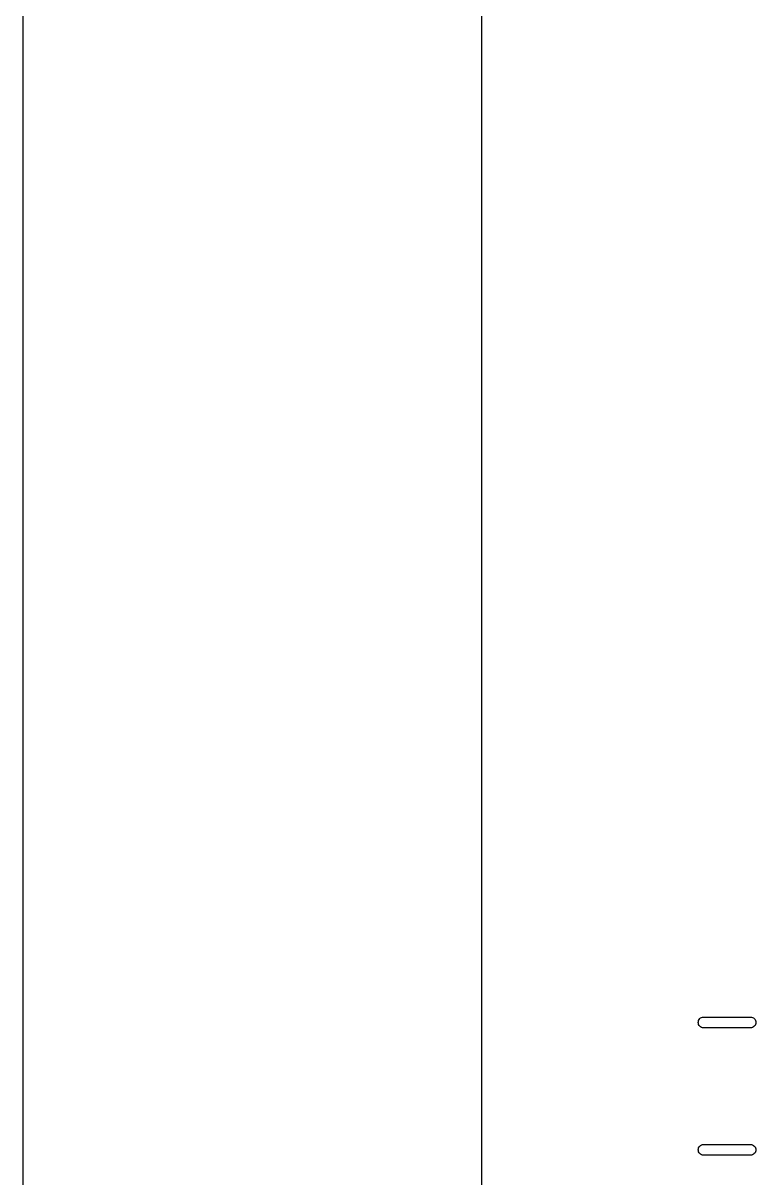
# Model space of a CAD drawing. Extents: x 50 to 150, y -150 to -50.
# Drawn here: x 49.95 to 58.12, y -87.42 to -74.55 of the extents above; entities that cross this region are included whole.
import ezdxf

# ---------------------------------------------------------------- set-up
doc = ezdxf.new("R2010")
doc.units = 0
doc.layers.add('BLACK', color=7, linetype='CONTINUOUS')

msp = doc.modelspace()

# ---------------------------------------------------------------- linework, layer by layer
at = {"layer": 'BLACK', "linetype": 'CONTINUOUS'}
for p, q in [((49.95, -150), (49.95, -50)), ((55.06, -65.0249), (55.06, -134.975)), ((57.4785, -85.69), (57.4796, -85.6782)), ((57.4796, -85.7018), (57.4785, -85.69)), ((57.4796, -85.6782), (57.483, -85.6669)), ((57.483, -85.7131), (57.4796, -85.7018)), ((57.483, -85.6669), (57.4886, -85.6565)), ((57.4886, -85.7235), (57.483, -85.7131)), ((57.4886, -85.6565), (57.4961, -85.6474)), ((57.4961, -85.7326), (57.4886, -85.7235)), ((57.4961, -85.6474), (57.5053, -85.6399)), ((57.5053, -85.7401), (57.4961, -85.7326)), ((57.5053, -85.6399), (57.5157, -85.6343)), ((57.5157, -85.7457), (57.5053, -85.7401)), ((57.5157, -85.6343), (57.527, -85.6309)), ((57.527, -85.7491), (57.5157, -85.7457)), ((57.527, -85.6309), (57.5358, -85.63)), ((57.5358, -85.75), (57.527, -85.7491)), ((57.5358, -85.63), (58.0642, -85.63)), ((58.0642, -85.63), (58.073, -85.6309)), ((58.073, -85.7491), (58.0642, -85.75)), ((58.073, -85.6309), (58.0843, -85.6343)), ((58.0843, -85.7457), (58.073, -85.7491)), ((58.0843, -85.6343), (58.0947, -85.6399)), ((58.0947, -85.7401), (58.0843, -85.7457)), ((58.0947, -85.6399), (58.1039, -85.6474)), ((58.1039, -85.7326), (58.0947, -85.7401)), ((58.1039, -85.6474), (58.1114, -85.6565)), ((58.1114, -85.7235), (58.1039, -85.7326)), ((58.1114, -85.6565), (58.117, -85.6669)), ((58.117, -85.7131), (58.1114, -85.7235)), ((58.117, -85.6669), (58.1204, -85.6782)), ((58.1204, -85.7018), (58.117, -85.7131)), ((58.1204, -85.6782), (58.1215, -85.69)), ((58.1215, -85.69), (58.1204, -85.7018)), ((58.0642, -85.75), (57.5358, -85.75)), ((57.4785, -87.11), (57.4796, -87.0982)), ((57.4796, -87.1218), (57.4785, -87.11)), ((57.4796, -87.0982), (57.483, -87.0869)), ((57.483, -87.1331), (57.4796, -87.1218)), ((57.483, -87.0869), (57.4886, -87.0765)), ((57.4886, -87.1435), (57.483, -87.1331)), ((57.4886, -87.0765), (57.4961, -87.0674)), ((57.4961, -87.1526), (57.4886, -87.1435)), ((57.4961, -87.0674), (57.5053, -87.0599)), ((57.5053, -87.1601), (57.4961, -87.1526)), ((57.5053, -87.0599), (57.5157, -87.0543)), ((57.5157, -87.1657), (57.5053, -87.1601)), ((57.5157, -87.0543), (57.527, -87.0509)), ((57.527, -87.1691), (57.5157, -87.1657)), ((57.527, -87.0509), (57.5358, -87.05)), ((57.5358, -87.05), (58.0642, -87.05)), ((58.0642, -87.05), (58.073, -87.0509)), ((58.073, -87.0509), (58.0843, -87.0543)), ((58.0843, -87.1657), (58.073, -87.1691)), ((58.0843, -87.0543), (58.0947, -87.0599)), ((58.0947, -87.1601), (58.0843, -87.1657)), ((58.0947, -87.0599), (58.1039, -87.0674)), ((58.1039, -87.1526), (58.0947, -87.1601)), ((58.1039, -87.0674), (58.1114, -87.0765)), ((58.1114, -87.1435), (58.1039, -87.1526)), ((58.1114, -87.0765), (58.117, -87.0869)), ((58.117, -87.1331), (58.1114, -87.1435)), ((58.117, -87.0869), (58.1204, -87.0982)), ((58.1204, -87.1218), (58.117, -87.1331)), ((58.1204, -87.0982), (58.1215, -87.11)), ((58.1215, -87.11), (58.1204, -87.1218)), ((57.5358, -87.17), (57.527, -87.1691)), ((58.0642, -87.17), (57.5358, -87.17)), ((58.073, -87.1691), (58.0642, -87.17))]:
    msp.add_line(p, q, dxfattribs=at)

doc.saveas('drawing.dxf')
